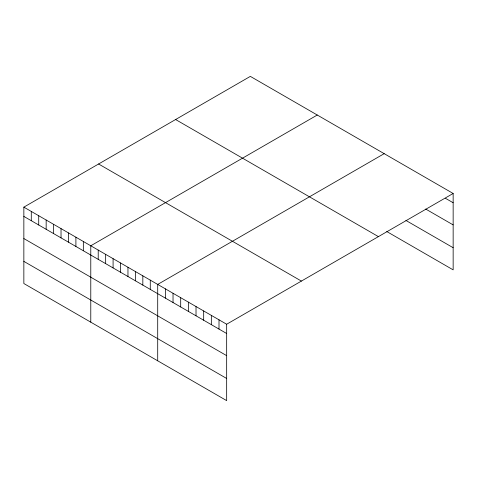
<?xml version="1.0" encoding="UTF-8"?>
<svg xmlns="http://www.w3.org/2000/svg" width="477" height="477" viewBox="0 0 477 477"><rect width="100%" height="100%" fill="white"/><g stroke="black" fill="none" stroke-linecap="round" stroke-linejoin="round"><path stroke-width="0.72" d="M23.85 207.143L226.664 324.235L226.664 400.62L23.85 283.529L23.85 207.143L250.336 76.38L453.15 193.471L453.15 269.857L386.746 231.518M317.265 115.023L90.779 245.78L90.779 322.166M384.194 153.66L157.708 284.423L157.708 360.809M226.664 324.235L453.15 193.471M445.488 198.319L453.15 202.743M425.693 209.039L453.15 224.888M405.903 220.434L453.15 247.712M175.596 119.53L378.41 236.628M98.59 163.993L301.404 281.084M23.85 216.409L226.664 333.501M23.85 238.56L226.664 355.651M23.85 261.378L226.664 378.47M219.003 319.811L219.003 329.076M211.341 315.386L211.341 324.652M203.679 310.962L203.679 320.234M196.017 306.538L196.017 315.81M188.355 302.12L188.355 311.386M180.694 297.696L180.694 306.961M173.032 293.272L173.032 302.537M165.37 288.847L165.37 298.113M150.273 280.13L150.273 289.396M142.832 275.837L142.832 285.103M135.396 271.544L135.396 280.81M127.961 267.251L127.961 276.517M120.526 262.958L120.526 272.224M113.085 258.665L113.085 267.931M105.65 254.372L105.65 263.638M98.214 250.073L98.214 259.345M83.344 241.487L83.344 250.759M75.903 237.194L75.903 246.466M68.467 232.901L68.467 242.167M61.032 228.608L61.032 237.874M53.597 224.315L53.597 233.581M46.162 220.022L46.162 229.288M38.72 215.729L38.72 224.995M31.285 211.436L31.285 220.702"/></g></svg>
